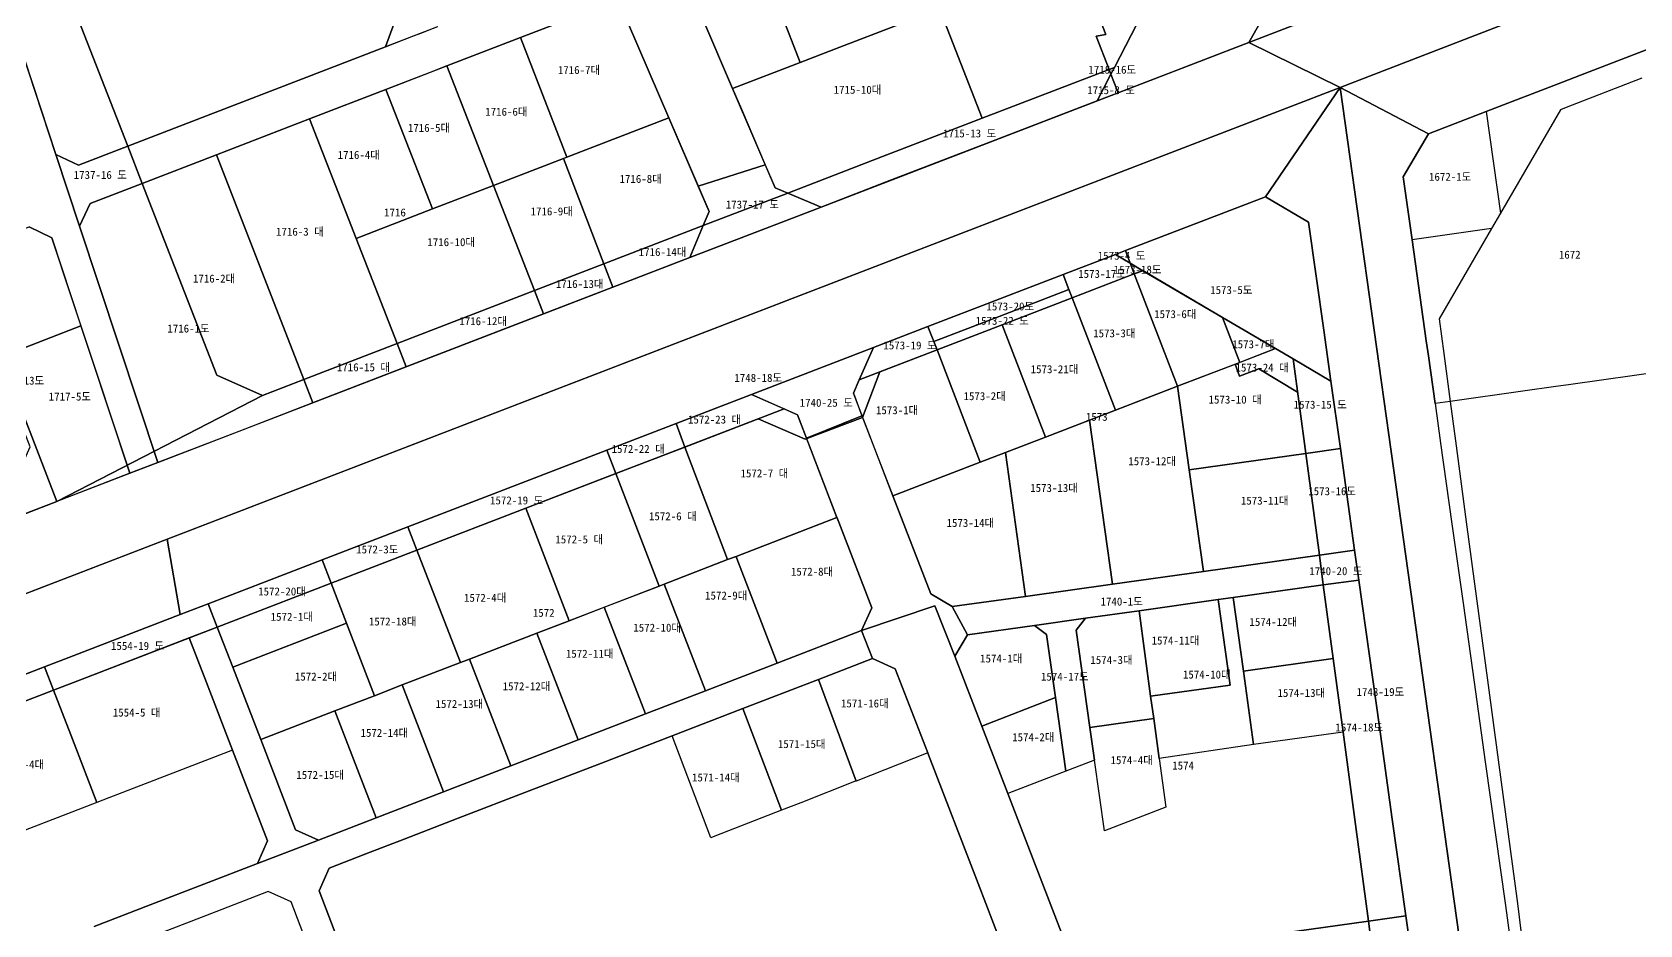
# Model space of a CAD drawing. Header units: metres. Extents: x 198218 to 208474, y 536547 to 547345.
# Drawn here: x 200951.5 to 201273, y 543636.2 to 543814.8 of the extents above; entities that cross this region are included whole.
import ezdxf
from ezdxf.enums import TextEntityAlignment as Align

# ---------------------------------------------------------------- set-up
doc = ezdxf.new("R2010")
doc.units = ezdxf.units.M
for name, color, linetype in [('CENTER_RADIUS', 1, 'Continuous'), ('PARCEL_BONBUN', 7, 'Continuous'), ('PARCEL_BUBUN', 8, 'Continuous'), ('PARCEL_LABEL', 3, 'Continuous'), ('ZONING', 5, 'Continuous')]:
    doc.layers.add(name, color=color, linetype=linetype)

msp = doc.modelspace()

# ---------------------------------------------------------------- linework, layer by layer
at = {"layer": 'CENTER_RADIUS'}
msp.add_circle((200224.7, 544673.01), 1000, dxfattribs=at)
at = {"layer": 'PARCEL_BONBUN'}
for points in [[(200734.4, 543635.43), (200741.86, 543638.31), (200849.14, 543679.62), (200856.61, 543682.49), (200971.02, 543726.55), (200976.62, 543728.71), (201083.02, 543769.69), (201109.3, 543779.82), (201194.86, 543812.76), (201199.76, 543821.47), (201196.2, 543841.16), (201193.33, 543857), (201193.19, 543857.79), (201188.09, 543885.92), (201183.58, 543910.76), (201181.03, 543924.84), (201177.01, 543947.01), (201175.1, 543957.59), (201174.39, 543961.52), (201172.05, 543974.4), (201170.59, 543982.45), (201167.63, 543998.82), (201166.51, 544004.96), (201096.99, 544388.51)], [(201085.83, 543816.92), (201091.59, 543803.5), (201093.34, 543799.4), (201098.11, 543788.28), (201100.08, 543783.69), (201102.66, 543782.61), (201109.3, 543779.82), (201083.02, 543769.69), (201085.72, 543776.1), (201086.9, 543778.9), (201084.73, 543783.96), (201078.85, 543797.67), (201068.73, 543821.26), (201049.14, 543813.71), (201034.46, 543808.05), (201030.93, 543806.68), (201022.27, 543803.35), (201006.98, 543797.45), (200988.35, 543790.27), (200973.51, 543784.54), (200963.14, 543780.54), (200961, 543776.02), (200976.62, 543728.71), (200971.02, 543726.55), (200955.45, 543773.69), (200950.93, 543775.83)], [(201199.76, 543821.47), (201194.86, 543812.76), (201168.67, 543802.67), (201164.52, 543801.07), (201143.36, 543792.93), (201143.36, 543792.93), (201123.4, 543785.24), (201109.3, 543779.82), (201102.66, 543782.61), (201100.08, 543783.69), (201091.59, 543803.5), (201085.83, 543816.92)], [(201278.09, 543746.98), (201259.26, 543744.34), (201255.77, 543743.85), (201250.08, 543743.05), (201235.1, 543740.95), (201232.08, 543740.53), (201232.08, 543740.53), (201230.74, 543750.08), (201230.32, 543753.05), (201227.49, 543773.28), (201225.73, 543785.84), (201230.8, 543794.47), (201242.32, 543798.91), (201257.59, 543804.81), (201261.17, 543806.19), (201272.74, 543810.66), (201280.41, 543813.62)], [(201280.41, 543813.62), (201272.74, 543810.66), (201261.17, 543806.19), (201257.59, 543804.81), (201242.32, 543798.91), (201230.8, 543794.47), (201225.73, 543785.84), (201227.49, 543773.28), (201230.32, 543753.05), (201230.74, 543750.08), (201232.08, 543740.53), (201233.19, 543732.61), (201235.46, 543716.42), (201237.67, 543700.59), (201239.89, 543684.77), (201242.12, 543668.87), (201246.14, 543640.13), (201246.97, 543634.18)], [(200963.88, 543635.88), (200975.09, 543640.21), (200996.55, 543648.49), (200998.58, 543653.06), (200991.6, 543671.15), (200986.37, 543684.72), (200982.93, 543693.64), (200988.53, 543695.79), (200991.61, 543687.8), (200997.21, 543673.29), (201004.18, 543655.22), (201008.75, 543653.19), (201020.3, 543657.65), (201033.76, 543662.84), (201047.23, 543668.03), (201060.69, 543673.22), (201074.15, 543678.41), (201086.16, 543683.04), (201100.52, 543688.58), (201117.4, 543695.09), (201119.43, 543699.66), (201112.82, 543716.79), (201112.46, 543717.72), (201106.34, 543733.59), (201104.54, 543738.25), (201095.4, 543742.31), (201119.8, 543751.7), (201116.93, 543745.24), (201115.74, 543742.57), (201117.47, 543738.08), (201123.66, 543722.03), (201131.22, 543702.43), (201135.53, 543699.89), (201150.15, 543701.93), (201167.56, 543704.37), (201185.74, 543706.92), (201208.95, 543710.17), (201215.99, 543711.16), (201216.82, 543705.21), (201209.73, 543704.22), (201191.7, 543701.69), (201188.73, 543701.28), (201172.87, 543699.06), (201162.14, 543697.55), (201152, 543696.13), (201138.57, 543694.26), (201136.04, 543689.95), (201141.42, 543675.99), (201146.62, 543662.51), (201151.64, 543649.49), (201158.5, 543631.69)], [(200876.93, 543627.03), (200868.27, 543649.48), (200868.27, 543649.48), (200866.47, 543654.14), (200891.24, 543663.68), (200913.32, 543672.18), (200931.89, 543679.33), (200953.97, 543687.84), (200959.69, 543690.05), (200981.13, 543698.3), (200986.73, 543700.45), (200988.53, 543695.79), (200982.93, 543693.64), (200986.37, 543684.72), (200991.6, 543671.15), (200998.58, 543653.06), (200996.55, 543648.49), (200975.09, 543640.21), (200963.88, 543635.88)], [(201013.33, 543631.48), (201008.88, 543643.02), (201010.91, 543647.59), (201018.25, 543650.42), (201025.94, 543653.39), (201036.73, 543657.55), (201050.88, 543663.01), (201065.34, 543668.58), (201079.51, 543674.04), (201093.67, 543679.5), (201108.27, 543685.13), (201108.77, 543685.33), (201119.56, 543689.49), (201124.13, 543687.46), (201130.63, 543670.61), (201130.78, 543670.23), (201140.69, 543644.53), (201146.86, 543628.53)], [(201201.08, 543634.52), (201218.74, 543636.99), (201226.23, 543638.04), (201227.34, 543630.12)]]:
    msp.add_lwpolyline(points, dxfattribs=at)
for points in [[(200942.51, 543842.29), (200949.53, 543846.12), (200958.52, 543851.03), (200991.27, 543868.92), (200996.07, 543867.52), (201023.89, 543816.57), (201022.17, 543811.88), (200970.61, 543792), (200960.79, 543788.21), (200956.27, 543790.35), (200944.05, 543827.38), (200940.67, 543837.64), (200942.51, 543842.29)], [(200988.35, 543790.27), (200988.35, 543790.26), (201006.98, 543797.45), (201022.27, 543803.35), (201034.46, 543808.05), (201049.14, 543813.71), (201068.73, 543821.26), (201078.85, 543797.67), (201086.9, 543778.9), (201085.72, 543776.1), (201083.02, 543769.69), (201067.62, 543763.76), (201053.78, 543758.43), (201027.29, 543748.23), (201008.66, 543741.05), (200992.82, 543734.95), (200976.62, 543728.71), (200961, 543776.02), (200963.14, 543780.54), (200973.51, 543784.54), (200988.35, 543790.27)], [(201115.74, 543742.57), (201116.93, 543745.24), (201119.8, 543751.7), (201130.67, 543755.89), (201157.69, 543766.3), (201168.15, 543770.32), (201170.14, 543771.09), (201198.18, 543781.89), (201206.8, 543776.82), (201209.82, 543755.22), (201211.25, 543744.99), (201213.14, 543731.51), (201215.99, 543711.16), (201208.95, 543710.17), (201185.74, 543706.92), (201167.56, 543704.37), (201150.15, 543701.93), (201135.53, 543699.89), (201131.22, 543702.43), (201123.66, 543722.03), (201115.74, 543742.57)], [(200850.7, 543697.81), (200846.71, 543708.15), (200838.75, 543728.78), (200840.78, 543733.35), (200877.07, 543747.35), (200884.91, 543750.37), (200906.54, 543758.71), (200936.19, 543770.15), (200950.93, 543775.83), (200955.45, 543773.69), (200961.27, 543756.08), (200971.02, 543726.55), (200956.42, 543720.93), (200941.03, 543715), (200925.68, 543709.09), (200912.8, 543704.13), (200899.92, 543699.17), (200879.99, 543691.49), (200856.61, 543682.49), (200854.81, 543687.15), (200850.7, 543697.81), (200850.7, 543697.81)], [(200991.61, 543687.8), (200988.53, 543695.79), (200986.73, 543700.45), (201009.5, 543709.22), (201026.67, 543715.84), (201048.43, 543724.22), (201066.46, 543731.17), (201066.46, 543731.16), (201080.28, 543736.49), (201095.4, 543742.31), (201101.88, 543739.44), (201104.54, 543738.25), (201112.13, 543718.57), (201112.82, 543716.79), (201119.43, 543699.66), (201117.4, 543695.09), (201100.52, 543688.58), (201086.16, 543683.04), (201074.15, 543678.41), (201060.69, 543673.22), (201047.23, 543668.03), (201033.76, 543662.84), (201020.3, 543657.65), (201008.75, 543653.19), (201004.18, 543655.22), (200997.21, 543673.29), (200991.61, 543687.8)], [(201162.81, 543629.16), (201158.5, 543631.69), (201151.64, 543649.49), (201146.62, 543662.51), (201141.42, 543675.99), (201136.04, 543689.95), (201138.57, 543694.26), (201152, 543696.13), (201162.14, 543697.55), (201172.87, 543699.06), (201188.73, 543701.28), (201191.7, 543701.69), (201209.73, 543704.22), (201216.82, 543705.21), (201218.88, 543690.51), (201220.94, 543675.82), (201223.53, 543657.35), (201226.23, 543638.04), (201218.74, 543636.99), (201201.08, 543634.52), (201195.01, 543633.67), (201182.06, 543631.85), (201162.81, 543629.16)]]:
    msp.add_lwpolyline(points, close=True, dxfattribs=at)
at = {"layer": 'PARCEL_BUBUN'}
for points in [[(201860.54, 544053.83), (201213.13, 543803.72), (201194.86, 543812.76), (201227.23, 543825.24), (201236, 543828.62), (201253.93, 543835.55), (201261.61, 543838.52), (201313.11, 543858.41)], [(201280.41, 543813.62), (201272.74, 543810.66), (201261.17, 543806.19), (201257.59, 543804.81), (201242.32, 543798.91), (201230.8, 543794.47), (201213.13, 543803.72), (201213.13, 543803.72), (201860.54, 544053.83)], [(200940.67, 543837.64), (200956.27, 543790.35), (200961, 543776.02), (200976.62, 543728.71), (200971.02, 543726.55), (200955.45, 543773.69), (200950.93, 543775.83)], [(201227.23, 543825.24), (201194.86, 543812.76), (201199.76, 543821.47)], [(201085.83, 543816.92), (201091.59, 543803.5), (201093.34, 543799.4), (201098.11, 543788.28), (201084.73, 543783.96), (201078.85, 543797.67), (201068.73, 543821.26), (201049.14, 543813.71), (201034.46, 543808.05), (201030.93, 543806.68), (201022.27, 543803.35), (201006.98, 543797.45), (200988.35, 543790.27), (200973.51, 543784.54), (200970.61, 543792), (201022.17, 543811.88), (201027.79, 543814.05), (201029.41, 543814.68), (201032.57, 543815.9)], [(201032.58, 543815.89), (201022.17, 543811.88), (201023.89, 543816.57)], [(201295.44, 543215.98), (201250.52, 543536.73), (201213.13, 543803.72), (201213.13, 543803.72), (201230.8, 543794.47), (201225.73, 543785.84), (201227.49, 543773.28), (201230.32, 543753.05), (201230.74, 543750.08), (201232.08, 543740.53), (201233.19, 543732.61), (201235.46, 543716.42), (201237.67, 543700.59), (201239.89, 543684.77), (201242.12, 543668.87), (201246.14, 543640.13), (201246.97, 543634.18), (201249.7, 543614.65), (201255.91, 543570.32), (201259.86, 543542.08), (201260.97, 543534.16), (201268.4, 543481.17), (201271.49, 543459.11), (201273.81, 543442.54)], [(201146.86, 543628.53), (201140.69, 543644.53), (201130.78, 543670.23), (201130.63, 543670.61), (201124.13, 543687.46), (201119.56, 543689.49), (201117.4, 543695.09), (201119.43, 543699.66), (201112.82, 543716.79), (201112.46, 543717.72), (201106.34, 543733.59), (201117.47, 543738.08), (201123.66, 543722.03), (201131.22, 543702.43), (201135.53, 543699.89), (201138.57, 543694.26), (201138.57, 543694.26), (201136.04, 543689.95), (201141.42, 543675.99), (201146.62, 543662.51), (201151.64, 543649.49), (201158.5, 543631.69)], [(200963.88, 543635.88), (200975.09, 543640.21), (200996.55, 543648.49), (200998.58, 543653.06), (200991.6, 543671.15), (200986.37, 543684.72), (200982.93, 543693.64), (200988.53, 543695.79), (200988.53, 543695.79), (200991.61, 543687.8), (200997.21, 543673.29), (201004.18, 543655.22), (201008.75, 543653.19), (201020.3, 543657.65), (201033.76, 543662.84), (201047.23, 543668.03), (201060.69, 543673.22), (201074.15, 543678.41), (201086.16, 543683.04), (201100.52, 543688.58), (201117.4, 543695.09), (201119.56, 543689.49), (201108.77, 543685.33), (201108.27, 543685.13), (201093.67, 543679.5), (201079.51, 543674.04), (201065.34, 543668.58), (201050.88, 543663.01), (201036.73, 543657.55), (201025.94, 543653.39), (201018.25, 543650.42), (201010.91, 543647.59), (201008.88, 543643.02), (201013.33, 543631.48)], [(201006.94, 543631.38), (201003.28, 543640.86), (200998.71, 543642.89), (200988.21, 543638.84), (200976.52, 543634.33)]]:
    msp.add_lwpolyline(points, dxfattribs=at)
for points in [[(200954.98, 543832.13), (200965.62, 543836.76), (200958.52, 543851.03), (200991.27, 543868.92), (200996.07, 543867.52), (201023.89, 543816.57), (201022.17, 543811.88), (200970.61, 543792), (200954.98, 543832.13)], [(201181.83, 543847.22), (201179.11, 543856.73), (201183.63, 543854.19), (201185.76, 543842.31), (201167.96, 543807.75), (201166.89, 543807.3), (201164.31, 543813.98), (201166.22, 543814.33), (201160.19, 543829.94), (201170.36, 543833.86), (201167.13, 543842.24), (201181.83, 543847.22)], [(200940.67, 543837.64), (200942.51, 543842.29), (200949.53, 543846.12), (200954.98, 543832.13), (200970.61, 543792), (200960.79, 543788.21), (200956.27, 543790.35), (200944.05, 543827.38), (200940.67, 543837.64)], [(201185.76, 543842.31), (201186.28, 543839.4), (201196.2, 543841.16), (201199.76, 543821.47), (201194.86, 543812.76), (201168.67, 543802.67), (201167.25, 543806.37), (201167.96, 543807.75), (201185.76, 543842.31)], [(201097.23, 543829.04), (201116.31, 543836.4), (201124.18, 543816.07), (201113.04, 543811.77), (201105.11, 543808.71), (201097.23, 543829.04)], [(201097.23, 543829.04), (201105.11, 543808.71), (201091.59, 543803.5), (201085.83, 543816.92), (201089.71, 543826.14), (201097.23, 543829.04)], [(201160.19, 543829.94), (201166.22, 543814.33), (201164.31, 543813.98), (201166.87, 543807.35), (201141.53, 543797.6), (201132.97, 543819.45), (201151.73, 543826.68), (201160.19, 543829.94)], [(201049.14, 543813.71), (201068.73, 543821.26), (201078.85, 543797.67), (201058.45, 543789.8), (201049.14, 543813.71)], [(201132.97, 543819.45), (201141.53, 543797.6), (201121.58, 543789.9), (201102.66, 543782.61), (201100.08, 543783.69), (201091.59, 543803.5), (201105.11, 543808.71), (201113.04, 543811.77), (201124.18, 543816.07), (201132.97, 543819.45)], [(201034.46, 543808.05), (201049.14, 543813.71), (201058.45, 543789.8), (201057.75, 543789.53), (201043.77, 543784.13), (201034.46, 543808.05)], [(200653.67, 543604.35), (200694.87, 543620.22), (200734.4, 543635.43), (200741.86, 543638.31), (200849.14, 543679.62), (200856.61, 543682.49), (200971.02, 543726.55), (200976.62, 543728.71), (201083.02, 543769.69), (201109.3, 543779.82), (201194.86, 543812.76), (201213.13, 543803.72), (200679.82, 543598.35), (200653.67, 543604.35)], [(201022.27, 543803.35), (201034.46, 543808.05), (201043.77, 543784.13), (201031.58, 543779.43), (201022.27, 543803.35)], [(201121.58, 543789.9), (201141.53, 543797.6), (201166.87, 543807.35), (201166.89, 543807.3), (201167.25, 543806.37), (201164.52, 543801.07), (201143.36, 543792.93), (201123.4, 543785.24), (201109.3, 543779.82), (201102.66, 543782.61), (201121.58, 543789.9)], [(201167.96, 543807.75), (201167.25, 543806.37), (201166.89, 543807.3), (201167.96, 543807.75)], [(201213.13, 543803.72), (201198.18, 543781.89), (201170.14, 543771.09), (201168.15, 543770.32), (201157.69, 543766.3), (201130.67, 543755.89), (201119.8, 543751.7), (201095.4, 543742.31), (201080.28, 543736.49), (201066.46, 543731.17), (201048.43, 543724.22), (201026.67, 543715.84), (201009.5, 543709.22), (200986.73, 543700.45), (200981.13, 543698.3), (200978.53, 543713.38), (201213.13, 543803.72)], [(201006.98, 543797.45), (201022.27, 543803.35), (201031.58, 543779.43), (201016.3, 543773.53), (201006.98, 543797.45)], [(201168.67, 543802.67), (201164.52, 543801.07), (201167.25, 543806.37), (201168.67, 543802.67)], [(201213.13, 543803.72), (201250.52, 543536.73), (201239.73, 543541.63), (201234.13, 543581.62), (201232.07, 543596.39), (201230, 543611.14), (201227.34, 543630.12), (201226.23, 543638.04), (201223.53, 543657.35), (201220.94, 543675.82), (201218.88, 543690.51), (201216.82, 543705.21), (201215.99, 543711.16), (201213.14, 543731.51), (201211.25, 543744.99), (201209.82, 543755.22), (201206.8, 543776.82), (201198.18, 543781.89), (201213.13, 543803.72)], [(200988.35, 543790.26), (201006.98, 543797.45), (201016.3, 543773.53), (201024.49, 543752.5), (201005.85, 543745.33), (200988.35, 543790.26)], [(201078.85, 543797.67), (201086.9, 543778.9), (201085.72, 543776.1), (201065.83, 543768.43), (201057.75, 543789.53), (201058.45, 543789.8), (201078.85, 543797.67)], [(201230.8, 543794.47), (201242.32, 543798.91), (201245.15, 543778.59), (201243.37, 543775.51), (201227.49, 543773.28), (201225.73, 543785.84), (201230.8, 543794.47)], [(200970.61, 543792), (200973.51, 543784.54), (200963.14, 543780.54), (200961, 543776.02), (200956.27, 543790.35), (200960.79, 543788.21), (200970.61, 543792)], [(200973.51, 543784.54), (200988.35, 543790.27), (201005.86, 543745.34), (200997.6, 543742.15), (200988.44, 543746.19), (200973.51, 543784.54)], [(201057.75, 543789.53), (201065.83, 543768.43), (201051.97, 543763.09), (201043.77, 543784.13), (201057.75, 543789.53)], [(201109.3, 543779.82), (201083.02, 543769.69), (201085.72, 543776.1), (201086.9, 543778.9), (201084.73, 543783.96), (201098.11, 543788.28), (201100.08, 543783.69), (201102.66, 543782.61), (201109.3, 543779.82)], [(200961, 543776.02), (200963.14, 543780.54), (200973.51, 543784.54), (200988.44, 543746.19), (200997.6, 543742.15), (201005.86, 543745.34), (201007.67, 543740.67), (200992.82, 543734.95), (200976.62, 543728.71), (200961, 543776.02)], [(201043.77, 543784.13), (201051.97, 543763.09), (201024.49, 543752.5), (201016.3, 543773.53), (201031.58, 543779.43), (201043.77, 543784.13)], [(201170.14, 543771.09), (201198.18, 543781.89), (201206.8, 543776.82), (201209.82, 543755.22), (201211.25, 543744.99), (201203.7, 543749.42), (201200.17, 543751.5), (201189.59, 543757.73), (201173.66, 543767.08), (201171.1, 543768.59), (201170.14, 543771.09)], [(200961.27, 543756.08), (200945.28, 543749.83), (200956.42, 543720.93), (200941.03, 543715), (200939.23, 543719.67), (200947.07, 543722.69), (200951.11, 543731.83), (200944.26, 543749.43), (200936.19, 543770.15), (200950.93, 543775.83), (200955.45, 543773.69), (200961.27, 543756.08)], [(201085.72, 543776.1), (201083.02, 543769.69), (201067.62, 543763.76), (201065.83, 543768.43), (201085.72, 543776.1)], [(201065.83, 543768.43), (201067.62, 543763.76), (201053.78, 543758.43), (201051.97, 543763.09), (201065.83, 543768.43)], [(201171.1, 543768.59), (201171.93, 543766.43), (201159.49, 543761.63), (201158.84, 543763.31), (201157.69, 543766.3), (201168.15, 543770.32), (201171.1, 543768.59)], [(201168.15, 543770.32), (201170.14, 543771.09), (201171.1, 543768.59), (201168.15, 543770.32)], [(201173.66, 543767.08), (201171.93, 543766.43), (201171.1, 543768.59), (201173.66, 543767.08)], [(201158.84, 543763.31), (201144.88, 543757.93), (201131.82, 543752.91), (201130.67, 543755.89), (201157.69, 543766.3), (201158.84, 543763.31)], [(201159.49, 543761.63), (201171.93, 543766.43), (201180.59, 543743.97), (201168.15, 543739.17), (201159.49, 543761.63)], [(201171.93, 543766.43), (201173.66, 543767.08), (201189.59, 543757.73), (201193.04, 543748.75), (201180.59, 543743.97), (201171.93, 543766.43)], [(201051.97, 543763.09), (201053.78, 543758.43), (201026.3, 543747.85), (201024.49, 543752.5), (201051.97, 543763.09)], [(201145.53, 543756.26), (201132.47, 543751.22), (201131.82, 543752.91), (201144.88, 543757.93), (201158.84, 543763.31), (201159.49, 543761.63), (201145.53, 543756.26)], [(201145.53, 543756.26), (201159.49, 543761.63), (201168.15, 543739.17), (201162.95, 543737.17), (201154.19, 543733.79), (201145.53, 543756.26)], [(200961.27, 543756.08), (200971.02, 543726.55), (200956.42, 543720.93), (200945.28, 543749.83), (200961.27, 543756.08)], [(201130.67, 543755.89), (201131.82, 543752.91), (201132.47, 543751.22), (201116.93, 543745.24), (201119.8, 543751.7), (201130.67, 543755.89)], [(201132.47, 543751.22), (201145.53, 543756.26), (201154.19, 543733.79), (201146.15, 543730.7), (201141.13, 543728.76), (201132.47, 543751.22)], [(201200.17, 543751.5), (201193.04, 543748.75), (201189.59, 543757.73), (201200.17, 543751.5)], [(201024.49, 543752.5), (201026.3, 543747.84), (201007.67, 543740.67), (201005.85, 543745.33), (201024.49, 543752.5)], [(201106.34, 543733.59), (201104.54, 543738.25), (201095.4, 543742.31), (201119.8, 543751.7), (201116.93, 543745.24), (201115.74, 543742.57), (201117.47, 543738.08), (201106.34, 543733.59)], [(201116.93, 543745.24), (201132.47, 543751.22), (201141.13, 543728.76), (201123.66, 543722.03), (201115.74, 543742.57), (201116.93, 543745.24)], [(201192.09, 543748.38), (201200.17, 543751.5), (201203.7, 543749.42), (201204.58, 543742.78), (201196.81, 543747.45), (201192.95, 543746), (201192.09, 543748.38)], [(201211.25, 543744.99), (201213.14, 543731.51), (201206.22, 543730.54), (201203.7, 543749.42), (201211.25, 543744.99)], [(201180.59, 543743.97), (201192.09, 543748.38), (201192.95, 543746), (201196.81, 543747.45), (201204.58, 543742.78), (201206.22, 543730.54), (201182.91, 543727.27), (201180.59, 543743.97)], [(201080.28, 543736.49), (201095.4, 543742.31), (201101.88, 543739.44), (201082.05, 543731.81), (201080.28, 543736.49)], [(201180.59, 543743.97), (201182.91, 543727.27), (201185.74, 543706.92), (201167.56, 543704.37), (201162.95, 543737.17), (201168.15, 543739.17), (201180.59, 543743.97)], [(201101.88, 543739.44), (201104.54, 543738.25), (201112.46, 543717.72), (201092.28, 543709.93), (201090.58, 543709.29), (201082.05, 543731.81), (201101.88, 543739.44)], [(201066.46, 543731.16), (201080.28, 543736.49), (201082.05, 543731.81), (201068.26, 543726.5), (201066.46, 543731.16)], [(201154.19, 543733.79), (201162.95, 543737.17), (201167.56, 543704.37), (201150.15, 543701.93), (201146.15, 543730.7), (201154.19, 543733.79)], [(201050.23, 543719.55), (201028.47, 543711.17), (201026.67, 543715.84), (201048.43, 543724.22), (201066.46, 543731.17), (201068.26, 543726.5), (201050.23, 543719.55)], [(201082.05, 543731.81), (201090.58, 543709.29), (201077.93, 543704.4), (201076.92, 543704.01), (201068.26, 543726.5), (201082.05, 543731.81)], [(201146.15, 543730.7), (201150.15, 543701.93), (201135.53, 543699.89), (201131.22, 543702.43), (201123.66, 543722.03), (201141.13, 543728.76), (201146.15, 543730.7)], [(201206.22, 543730.54), (201208.95, 543710.17), (201185.74, 543706.92), (201182.91, 543727.27), (201206.22, 543730.54)], [(201213.14, 543731.51), (201215.99, 543711.16), (201208.95, 543710.17), (201206.22, 543730.54), (201213.14, 543731.51)], [(201050.23, 543719.55), (201068.26, 543726.5), (201076.92, 543704.01), (201058.9, 543697.07), (201050.23, 543719.55)], [(201028.47, 543711.17), (201050.23, 543719.55), (201058.9, 543697.07), (201052.46, 543694.59), (201038.99, 543689.39), (201037.15, 543688.68), (201028.47, 543711.17)], [(201112.46, 543717.72), (201112.82, 543716.79), (201119.43, 543699.66), (201117.4, 543695.09), (201100.52, 543688.58), (201092.44, 543709.54), (201092.28, 543709.94), (201112.46, 543717.72)], [(200745.88, 543607.71), (200735.86, 543603.85), (200733.13, 543602.8), (200719.18, 543597.43), (200705.35, 543592.1), (200679.35, 543598.16), (200679.82, 543598.34), (200978.53, 543713.38), (200981.13, 543698.3), (200959.69, 543690.05), (200953.97, 543687.84), (200932.87, 543679.72), (200913.32, 543672.19), (200892.22, 543664.06), (200866.47, 543654.14), (200860.87, 543651.99), (200847.29, 543646.76), (200834.96, 543642.01), (200821.84, 543636.96), (200805.44, 543630.64), (200789, 543624.31), (200772.58, 543617.99), (200751.48, 543609.86), (200745.88, 543607.71)], [(201026.67, 543715.84), (201028.47, 543711.17), (201011.3, 543704.56), (201009.5, 543709.22), (201026.67, 543715.84)], [(201028.47, 543711.17), (201037.15, 543688.68), (201025.53, 543684.21), (201019.98, 543682.07), (201014.38, 543696.58), (201011.3, 543704.56), (201028.47, 543711.17)], [(201138.57, 543694.26), (201135.53, 543699.89), (201150.15, 543701.93), (201167.56, 543704.37), (201185.74, 543706.92), (201208.95, 543710.17), (201209.73, 543704.22), (201191.7, 543701.69), (201188.73, 543701.28), (201172.87, 543699.06), (201162.14, 543697.55), (201152, 543696.13), (201138.57, 543694.26)], [(201209.73, 543704.22), (201208.95, 543710.17), (201215.99, 543711.16), (201216.82, 543705.21), (201209.73, 543704.22)], [(201011.3, 543704.56), (200988.53, 543695.79), (200986.73, 543700.45), (201009.5, 543709.22), (201011.3, 543704.56)], [(201092.28, 543709.94), (201092.44, 543709.54), (201100.52, 543688.58), (201086.16, 543683.04), (201077.93, 543704.4), (201090.58, 543709.29), (201092.28, 543709.94)], [(201011.3, 543704.56), (201014.38, 543696.58), (200991.61, 543687.8), (200988.53, 543695.79), (201011.3, 543704.56)], [(201077.93, 543704.4), (201086.16, 543683.04), (201074.15, 543678.41), (201065.92, 543699.78), (201076.92, 543704.01), (201077.93, 543704.4)], [(201191.7, 543701.69), (201209.73, 543704.22), (201211.71, 543689.51), (201193.75, 543687), (201191.7, 543701.69)], [(201209.73, 543704.22), (201216.82, 543705.21), (201218.88, 543690.51), (201220.94, 543675.82), (201223.53, 543657.35), (201226.23, 543638.04), (201218.74, 543636.99), (201216.16, 543656.32), (201213.69, 543674.8), (201211.71, 543689.51), (201209.73, 543704.22)], [(200982.93, 543693.64), (200961.49, 543685.38), (200955.77, 543683.18), (200953.97, 543687.84), (200959.69, 543690.05), (200981.13, 543698.3), (200986.73, 543700.45), (200988.53, 543695.79), (200982.93, 543693.64)], [(201172.87, 543699.06), (201188.73, 543701.28), (201191.12, 543684.2), (201175.2, 543681.99), (201172.87, 543699.06)], [(201188.73, 543701.28), (201191.7, 543701.69), (201193.75, 543687), (201195.8, 543672.3), (201176.91, 543669.49), (201175.81, 543677.53), (201175.2, 543681.99), (201191.12, 543684.2), (201188.73, 543701.28)], [(201065.92, 543699.78), (201074.15, 543678.41), (201060.69, 543673.22), (201052.46, 543694.59), (201058.9, 543697.07), (201065.92, 543699.78)], [(201152, 543696.13), (201162.14, 543697.55), (201160.33, 543695.16), (201163.05, 543675.74), (201163.97, 543669.2), (201158.23, 543666.98), (201156.17, 543681.68), (201154.39, 543694.33), (201152, 543696.13)], [(201162.14, 543697.55), (201172.87, 543699.06), (201175.2, 543681.99), (201175.81, 543677.53), (201163.05, 543675.74), (201160.33, 543695.16), (201162.14, 543697.55)], [(201014.38, 543696.58), (201019.98, 543682.07), (201012.06, 543679.02), (200997.21, 543673.29), (200991.61, 543687.8), (201014.38, 543696.58)], [(201052.46, 543694.59), (201060.69, 543673.22), (201047.23, 543668.03), (201038.99, 543689.39), (201052.46, 543694.59)], [(201138.57, 543694.26), (201152, 543696.13), (201154.39, 543694.33), (201156.17, 543681.68), (201141.42, 543675.99), (201136.04, 543689.95), (201138.57, 543694.26)], [(200982.93, 543693.64), (200986.37, 543684.72), (200991.6, 543671.15), (200966.83, 543661.62), (200964.44, 543660.7), (200959.21, 543674.27), (200955.77, 543683.18), (200961.49, 543685.38), (200982.93, 543693.64)], [(200953.97, 543687.84), (200955.77, 543683.18), (200934.67, 543675.04), (200932.87, 543679.72), (200953.97, 543687.84)], [(201038.99, 543689.39), (201047.23, 543668.03), (201033.76, 543662.84), (201025.53, 543684.21), (201037.15, 543688.68), (201038.99, 543689.39)], [(201108.77, 543685.33), (201119.56, 543689.49), (201124.13, 543687.46), (201130.63, 543670.61), (201116.29, 543665), (201108.77, 543685.33)], [(201211.71, 543689.51), (201213.69, 543674.8), (201195.8, 543672.3), (201193.75, 543687), (201211.71, 543689.51)], [(201093.67, 543679.5), (201108.27, 543685.13), (201108.77, 543685.33), (201116.29, 543665), (201115.99, 543664.89), (201105.24, 543660.67), (201101.4, 543659.17), (201093.67, 543679.5)], [(200934.67, 543675.04), (200955.77, 543683.18), (200959.21, 543674.27), (200964.44, 543660.7), (200955.61, 543657.31), (200943.33, 543652.58), (200934.67, 543675.04)], [(201019.98, 543682.07), (201025.53, 543684.21), (201033.76, 543662.84), (201020.3, 543657.65), (201012.06, 543679.02), (201019.98, 543682.07)], [(201156.17, 543681.68), (201158.23, 543666.98), (201146.62, 543662.51), (201141.42, 543675.99), (201156.17, 543681.68)], [(201012.06, 543679.02), (201020.3, 543657.65), (201008.75, 543653.19), (201004.18, 543655.22), (200997.21, 543673.29), (201012.06, 543679.02)], [(201079.51, 543674.04), (201093.67, 543679.5), (201101.4, 543659.17), (201088.05, 543653.94), (201087.26, 543653.63), (201079.51, 543674.04)], [(201175.81, 543677.53), (201176.91, 543669.49), (201178.24, 543659.75), (201165.96, 543655.01), (201163.97, 543669.2), (201163.05, 543675.74), (201175.81, 543677.53)]]:
    msp.add_lwpolyline(points, close=True, dxfattribs=at)
at = {"layer": 'ZONING'}
for points in [[(200941.03, 543715), (200956.42, 543720.93), (200997.6, 543742.15), (201005.86, 543745.34), (201024.49, 543752.5), (201051.97, 543763.09), (201065.83, 543768.43), (201085.72, 543776.1), (201102.66, 543782.61), (201121.58, 543789.9), (201141.53, 543797.6), (201166.87, 543807.35), (201166.89, 543807.3), (201167.96, 543807.75), (201188.33, 543847.29)], [(201188.33, 543847.29), (201167.96, 543807.75), (201166.89, 543807.3), (201166.87, 543807.35), (201141.53, 543797.6), (201121.58, 543789.9), (201102.66, 543782.61), (201085.72, 543776.1), (201065.83, 543768.43), (201051.97, 543763.09), (201024.49, 543752.5), (201005.86, 543745.34), (200997.6, 543742.15), (200956.42, 543720.93), (200941.03, 543715)], [(201273.45, 543805.58), (201258.29, 543799.72), (201257.16, 543799.28), (201245.15, 543778.59), (201243.37, 543775.51), (201232.89, 543757.46), (201233.82, 543750.51), (201235.1, 543740.95), (201236.16, 543733.03), (201238.32, 543716.82), (201240.44, 543700.98), (201242.56, 543685.15), (201244.69, 543669.23), (201248.55, 543640.47), (201249.33, 543634.51), (201251.95, 543614.96), (201253.67, 543602.1), (201255.39, 543589.23), (201257.88, 543570.6), (201259.93, 543555.25), (201261.66, 543542.33), (201262.72, 543534.4), (201272.77, 543459.29), (201274.99, 543442.71)], [(201219.8, 543629.06), (201218.74, 543636.99), (201216.16, 543656.32), (201213.69, 543674.8), (201211.71, 543689.51), (201209.73, 543704.22), (201208.95, 543710.17), (201206.22, 543730.54), (201203.7, 543749.43), (201200.17, 543751.5), (201189.59, 543757.73), (201173.66, 543767.09), (201173.66, 543767.09), (201171.93, 543766.43), (201159.49, 543761.63), (201145.53, 543756.26), (201132.47, 543751.22), (201121.06, 543746.83), (201117.6, 543737.73), (201106.09, 543733.39), (201096.73, 543737.46), (201050.23, 543719.55), (201028.47, 543711.17), (201011.3, 543704.56), (200988.53, 543695.79), (200961.49, 543685.38), (200955.77, 543683.18), (200934.67, 543675.04)], [(200934.67, 543675.04), (200955.77, 543683.18), (200961.49, 543685.38), (200988.53, 543695.79), (201011.3, 543704.56), (201028.47, 543711.17), (201050.23, 543719.55), (201096.73, 543737.46), (201106.09, 543733.39), (201117.6, 543737.73), (201117.6, 543737.73), (201121.06, 543746.83), (201132.47, 543751.22), (201145.53, 543756.26), (201159.49, 543761.63), (201171.93, 543766.43), (201173.66, 543767.09), (201189.59, 543757.73), (201200.17, 543751.5), (201203.7, 543749.43), (201206.22, 543730.54), (201208.95, 543710.17), (201209.73, 543704.22), (201211.71, 543689.51), (201213.69, 543674.8), (201216.16, 543656.32), (201218.74, 543636.99), (201219.8, 543629.06)], [(200963.88, 543635.88), (200975.09, 543640.21), (200996.55, 543648.49), (201008.75, 543653.19), (201020.3, 543657.64), (201033.76, 543662.83), (201047.23, 543668.02), (201060.69, 543673.22), (201074.15, 543678.42), (201086.16, 543683.05), (201100.52, 543688.58), (201117.4, 543695.09), (201132.04, 543700.04), (201136.04, 543689.95), (201141.42, 543675.99), (201146.62, 543662.51), (201151.64, 543649.49), (201158.5, 543631.69)], [(201158.5, 543631.69), (201151.64, 543649.49), (201146.62, 543662.51), (201141.42, 543675.99), (201136.04, 543689.95), (201132.04, 543700.04), (201117.4, 543695.09), (201100.52, 543688.58), (201086.16, 543683.05), (201074.15, 543678.42), (201060.69, 543673.22), (201047.23, 543668.02), (201033.76, 543662.83), (201020.3, 543657.64), (201008.75, 543653.19), (200996.55, 543648.49), (200975.09, 543640.21), (200963.88, 543635.88)]]:
    msp.add_lwpolyline(points, dxfattribs=at)

# ---------------------------------------------------------------- texts
at = {"layer": 'PARCEL_LABEL'}
for s, p in [('1716-7대', (201060.86, 543807.23)), ('1715-16도', (201167.52, 543807.29)), ('1715-10대', (201116.57, 543803.28)), ('1715-8 도', (201167.28, 543803.2)), ('1716-6대', (201046.34, 543798.88)), ('1716-5대', (201030.87, 543795.66)), ('1715-13 도', (201138.99, 543794.55)), ('1716-4대', (201016.82, 543790.24)), ('1737-16 도', (200965.13, 543786.24)), ('1716-8대', (201073.19, 543785.45)), ('1672-1도', (201235.09, 543785.87)), ('1737-17 도', (201095.54, 543780.32)), ('1716', (201024.07, 543778.73)), ('1716-9대', (201055.41, 543778.95)), ('1716-3 대', (201005.05, 543774.89)), ('1716-10대', (201035.31, 543772.8)), ('1716-14대', (201077.58, 543770.82)), ('1573-4 도', (201169.39, 543770.08)), ('1573-18도', (201172.59, 543767.29)), ('1672', (201259.01, 543770.29)), ('1716-2대', (200987.88, 543765.51)), ('1716-13대', (201061.01, 543764.43)), ('1573-17도', (201165.47, 543766.45)), ('1573-5도', (201191.32, 543763.22)), ('1573-20도', (201147.12, 543759.94)), ('1573-6대', (201180.12, 543758.4)), ('1716-1도', (200982.77, 543755.52)), ('1716-12대', (201041.7, 543756.99)), ('1573-22 도', (201145.51, 543757.07)), ('1573-3대', (201167.93, 543754.56)), ('1573-19 도', (201127.06, 543752.14)), ('1573-7대', (201195.74, 543752.37)), ('1716-15 대', (201017.76, 543747.77)), ('1573-24 대', (201197.48, 543747.7)), ('1717-13도', (200949.13, 543745.1)), ('1748-18도', (201096.71, 543745.65)), ('1573-21대', (201155.97, 543747.38)), ('1717-5도', (200959.05, 543741.9)), ('1573-2대', (201141.99, 543741.99)), ('1573-10 대', (201192.09, 543741.3)), ('1740-25 도', (201110.32, 543740.67)), ('1573-1대', (201124.48, 543739.18)), ('1573-15 도', (201209.11, 543740.29)), ('1572-23 대', (201087.98, 543737.31)), ('1573', (201164.42, 543737.86)), ('1572-22 대', (201072.7, 543731.43)), ('1573-12대', (201175.5, 543728.98)), ('1572-7 대', (201097.95, 543726.55)), ('1573-13대', (201155.87, 543723.63)), ('1573-16도', (201211.49, 543722.98)), ('1572-19 도', (201048.39, 543721.14)), ('1573-11대', (201198.01, 543721.09)), ('1572-6 대', (201079.63, 543717.97)), ('1573-14대', (201139.14, 543716.63)), ('1572-5 대', (201060.91, 543713.34)), ('1572-3도', (201020.52, 543711.33)), ('1572-8대', (201107.48, 543706.88)), ('1740-20 도', (201212.24, 543706.99)), ('1572-20대', (201001.47, 543702.92)), ('1572-4대', (201042.1, 543701.66)), ('1572-9대', (201090.31, 543702.1)), ('1740-1도', (201169.4, 543700.9)), ('1572-1대', (201003.43, 543697.86)), ('1572-18대', (201023.61, 543696.92)), ('1572', (201053.81, 543698.65)), ('1574-12대', (201199.72, 543696.82)), ('1572-10대', (201076.5, 543695.68)), ('1574-11대', (201180.16, 543693.11)), ('1554-19 도', (200972.58, 543692.03)), ('1572-11대', (201063.01, 543690.47)), ('1574-1대', (201145.31, 543689.51)), ('1574-3대', (201167.36, 543689.22)), ('1572-2대', (201008.27, 543685.89)), ('1572-12대', (201050.37, 543683.96)), ('1574-17도', (201158.03, 543685.88)), ('1574-10대', (201186.42, 543686.3)), ('1572-13대', (201036.94, 543680.42)), ('1571-16대', (201118.03, 543680.53)), ('1574-13대', (201205.33, 543682.62)), ('1748-19도', (201221.14, 543682.82)), ('1554-5 대', (200972.4, 543678.7)), ('1572-14대', (201021.94, 543674.64)), ('1574-2대', (201151.72, 543673.77)), ('1574-18도', (201216.92, 543675.72)), ('1571-15대', (201105.41, 543672.4)), ('1554-4대', (200949.67, 543668.31)), ('1574-4대', (201171.4, 543669.18)), ('1574', (201181.69, 543668.09)), ('1572-15대', (201009.1, 543666.23)), ('1571-14대', (201088.24, 543665.72))]:
    msp.add_text(s, height=1.6, dxfattribs=at).set_placement(p, align=Align.MIDDLE_CENTER)

doc.saveas('drawing.dxf')
